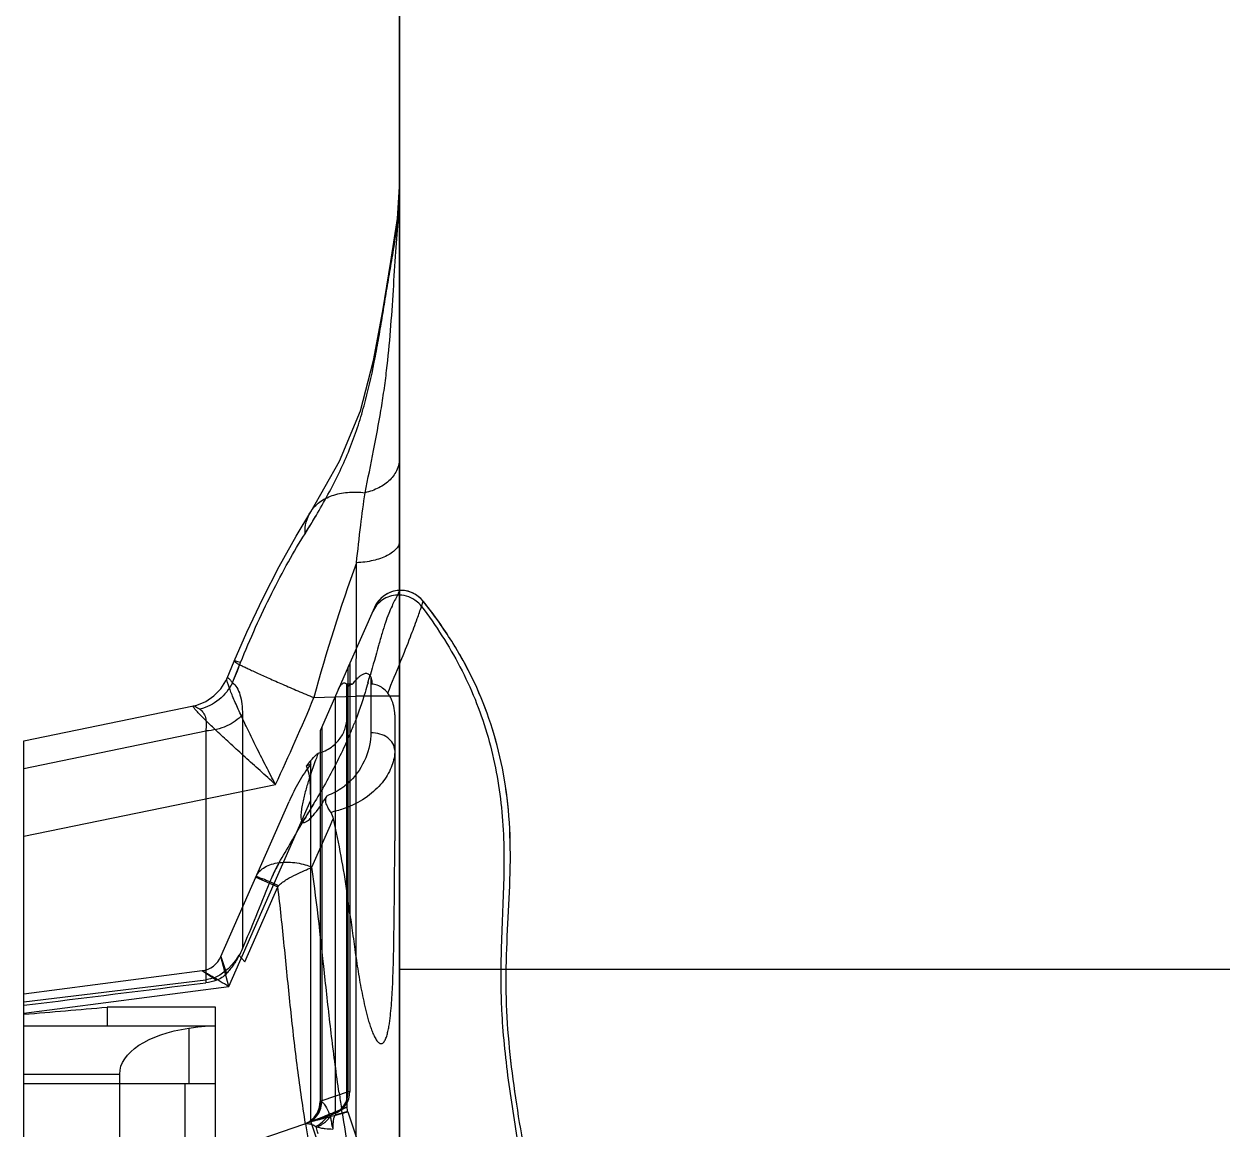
# Model space of a CAD drawing. Header units: millimetres. Extents: x 23075 to 24509, y -21593 to -20579.
# Drawn here: x 23381.33 to 23406.49, y -20862.24 to -20839.02 of the extents above; entities that cross this region are included whole.
import ezdxf

# ---------------------------------------------------------------- set-up
doc = ezdxf.new("R2010")
doc.units = ezdxf.units.MM
doc.header["$LTSCALE"] = 8
doc.layers.add('Cav-cor', color=30, linetype='Continuous')

# ---------------------------------------------------------------- blocks, each defined once
blk = doc.blocks.new('20160901.135302')
at = {"layer": 'Cav-cor', "color": 241}
for p, q in [((-3.62, 58.107), (-3.62, 76.799)), ((-3.62, 58.107), (-3.62, 76.799)), ((-3.62, 58.107), (-3.62, 76.799)), ((-4.439, 61.428), (-4.165, 62.481)), ((-5.488, 59.304), (-5.488, 59.304)), ((-3.62, 24.555), (-3.62, 58.107)), ((-3.16, 57.318), (-3.126, 57.427)), ((-4.15, 57.293), (-4.664, 56.123)), ((-4.15, 57.293), (-4.664, 56.123)), ((-7.244, 55.808), (-7.093, 56.168)), ((-6.967, 56.118), (-6.959, 56.139)), ((-4.664, 56.123), (-5.287, 54.705)), ((-4.664, 56.123), (-4.664, 47.129)), ((-4.664, 56.123), (-4.664, 47.129)), ((-4.698, 47.118), (-4.698, 56.046)), ((-4.727, 46.891), (-4.727, 55.686)), ((-4.608, 55.686), (-4.727, 55.686)), ((-4.225, 55.829), (-4.225, 54.664)), ((-5.42, 55.401), (-4.533, 55.432)), ((-4.977, 55.41), (-4.977, 46.694)), ((-4.533, 33.594), (-4.533, 55.432)), ((-3.62, 55.432), (-4.533, 55.432)), ((-11.509, 54.496), (-7.952, 55.229)), ((-6.921, 55.045), (-6.921, 50.122)), ((-3.722, 55.038), (-3.722, 52.392)), ((-11.509, 53.914), (-7.693, 54.7)), ((-7.693, 54.7), (-7.693, 49.41)), ((-5.287, 54.707), (-5.287, 46.918)), ((-5.254, 54.78), (-5.254, 46.933)), ((-11.509, 32.711), (-11.509, 54.496)), ((-5.488, 46.488), (-5.488, 54.08)), ((-5.483, 53.807), (-5.488, 53.792)), ((-11.509, 52.49), (-6.227, 53.578)), ((-7.373, 49.961), (-5.939, 53.222)), ((-7.21, 49.332), (-5.488, 53.25)), ((-6.638, 51.631), (-6.178, 51.429)), ((-6.871, 49.853), (-6.178, 51.429)), ((-6.178, 51.429), (-6.161, 51.448)), ((-7.21, 49.332), (-7.373, 49.961)), ((-7.373, 49.961), (-7.257, 49.603)), ((-6.871, 49.853), (-6.999, 49.988)), ((-11.509, 49.178), (-7.768, 49.665)), ((-7.768, 49.665), (-7.468, 49.462)), ((-11.509, 49.011), (-7.693, 49.47)), ((-11.509, 48.773), (-7.21, 49.332)), ((-9.764, 48.899), (-9.764, 48.497)), ((-7.489, 48.899), (-9.764, 48.899)), ((-7.489, 38.108), (-7.489, 48.899)), ((-7.489, 48.497), (-11.509, 48.497)), ((-8.045, 48.457), (-8.045, 47.291)), ((-11.509, 47.492), (-9.499, 47.492)), ((-9.499, 39.452), (-9.499, 47.492)), ((-11.509, 47.291), (-7.489, 47.291)), ((-8.128, 47.291), (-8.128, 39.653)), ((-4.698, 47.118), (-5.254, 46.933)), ((-4.664, 47.129), (-4.698, 47.118)), ((-5.254, 46.933), (-5.287, 46.916)), ((-5.287, 46.916), (-5.277, 46.921)), ((-4.727, 46.891), (-4.727, 46.798)), ((-7.135, 45.924), (-5.004, 46.654)), ((-7.135, 45.924), (-5.004, 46.654)), ((-4.835, 46.753), (-4.977, 46.694)), ((-4.839, 46.752), (-4.843, 46.781)), ((-4.828, 46.684), (-4.839, 46.752)), ((-4.821, 46.758), (-4.835, 46.753)), ((-4.711, 46.702), (-4.173, 45.106)), ((-5.488, 46.488), (-2.951, 38.968))]:
    blk.add_line(p, q, dxfattribs=at)
for points in [[(-3.801, 64.564), (-3.664, 65.466), (-3.62, 66.14)], [(-4.165, 62.481), (-3.975, 63.528), (-3.802, 64.564)], [(-5.488, 59.304), (-4.88, 60.368), (-4.439, 61.428)], [(-6.149, 58.158), (-5.795, 58.795), (-5.488, 59.304)], [(-7.093, 56.168), (-6.829, 56.775), (-6.496, 57.481), (-6.149, 58.158)], [(-7.691, 55.323), (-7.521, 55.437), (-7.378, 55.583), (-7.268, 55.756), (-7.244, 55.808)], [(-7.953, 55.229), (-7.881, 55.246), (-7.691, 55.322)], [(-5.625, 46.441), (-5.513, 46.497), (-5.418, 46.578), (-5.346, 46.68), (-5.301, 46.797), (-5.287, 46.916)]]:
    blk.add_lwpolyline(points, dxfattribs=at)
for centre, radius, start, end in [((-20.152, 67.974), 17.173, 327.8858, 329.4104), ((27.524, 46.569), 34.108, 160.0003, 164.9934), ((-386.764, 57.711), 382.238, 359.65837, 0.0784), ((-25.072, 58.112), 21.452, 358.7779, 359.9869), ((-25.072, 58.112), 21.452, 358.7779, 359.9869), ((-25.072, 58.112), 21.452, 358.7779, 359.9869), ((-25.798, 58.124), 22.178, 358.7878, 359.3768), ((-24.392, 58.108), 20.772, 359.377, 359.9968), ((-3.595, 57.05), 0.605, 92.8056, 156.3215), ((-3.596, 57.054), 0.601, 38.4495, 156.3215), ((-3.596, 57.054), 0.601, 38.4495, 92.7528), ((-3.645, 56.96), 0.596, 124.2028, 140.1677), ((-3.643, 56.956), 0.601, 92.2879, 124.1316), ((-3.643, 56.948), 0.609, 55.7753, 92.3071), ((-3.645, 56.945), 0.613, 42.2372, 55.7215), ((-11.449, 50.816), 10.631, 38.0901, 38.46), ((-3.646, 56.962), 0.594, 140.1677, 156.2432), ((-3.637, 56.952), 0.601, 37.4888, 42.2286), ((-49.031, 72.903), 45.289, 337.6961, 338.2737), ((-48.99, 72.887), 45.246, 337.6959, 338.2455), ((-15.305, 58.839), 11.455, 344.1695, 344.9526), ((-4.35, 55.029), 0.705, 116.3948, 122.272), ((-4.37, 55.069), 0.661, 111.0533, 116.3844), ((-44.481, 71.608), 42.29, 334.7643, 337.4655), ((-12.125, 57.835), 8.12, 336.8601, 338.6631), ((-12.618, 58.043), 8.655, 335.8088, 336.8726), ((-4.567, 53.245), 1.243, 137.8097, 144.4547), ((-5.635, 54.626), 1.383, 311.1854, 314.6688), ((-29.938, 67.63), 28.46, 328.5604, 329.5412), ((-5.466, 54.978), 2.027, 291.479, 293.3878), ((-266.347, 168.454), 285.761, 335.91492, 336.13758), ((-82.605, 96.906), 88.701, 329.53566, 330.17078), ((-16.947, 27.167), 26.568, 66.4815, 66.8329), ((-49.969, 68.564), 46.832, 336.809, 338.6388), ((2.217, 48.149), 9.205, 158.4612, 158.6095), ((-24.581, 9.575), 45.745, 66.2553, 66.5069), ((-49.968, 44.546), 45.742, 7.9285, 8.4793), ((-8.548, 50.82), 1.771, 331.6158, 336.7792), ((-7.833, 50.163), 0.502, 277.4116, 336.2716), ((-8.562, 50.828), 1.787, 326.7056, 331.6119), ((-66.139, 698.503), 652.046, 274.806002, 274.959935), ((-5.199, 47.117), 0.501, 288.9228, 0.1243), ((-5.167, 47.13), 0.503, 288.8849, 359.9821), ((-5.167, 47.13), 0.503, 288.8849, 359.9821), ((38.677, 53.446), 44.028, 188.2936, 188.7078), ((-5.776, 46.918), 0.5, 293.1686, 312.7534), ((-6.188, 46.215), 1.177, 20.3942, 22.099), ((-6.349, 46.158), 1.347, 19.0836, 20.3041), ((-4.549, 46.76), 0.433, 188.7412, 191.3973), ((-4.54, 46.762), 0.442, 191.4025, 196.6373), ((0.719, 25.75), 21.644, 104.7883, 105.2208), ((36.224, 53.051), 41.543, 188.8165, 191.0272), ((-8.086, 54.711), 8.597, 292.3204, 292.6491), ((-4.426, 46.798), 0.301, 180.0006, 198.64), ((-5.769, 46.903), 0.483, 288.9068, 293.1102), ((37.922, 53.229), 44.043, 188.8564, 190.6298), ((-5.788, 47.212), 0.945, 298.2372, 305.7289)]:
    blk.add_arc(centre, radius, start, end, dxfattribs=at)
at = {"layer": 'Cav-cor', "color": 241, "extrusion": (0, 0, -1)}
for centre, major_axis, ratio, start_param, end_param in [((-7.779, 50.864), (0, -1.399), 0.71478, 5.389101, 6.197438), ((-26.978, 46.659), (-71.859, -8.984), 0.004835, 1.788365, 1.843103), ((-7.489, 47.492), (-2.01, 0), 0.5, 0, 1.290757)]:
    blk.add_ellipse(centre, major_axis=major_axis, ratio=ratio, start_param=start_param, end_param=end_param, dxfattribs=at)
at = {"layer": 'Cav-cor', "color": 241}
for points, knots in [([(-5.607, 58.845), (-5.427, 59.131), (-5.17, 59.566), (-4.868, 60.163), (-4.67, 60.614), (-4.502, 61.07), (-4.317, 61.679), (-4.178, 62.295), (-4.064, 62.912), (-3.987, 63.373), (-3.912, 63.834), (-3.834, 64.295), (-3.754, 64.755), (-3.661, 65.367), (-3.62, 65.831), (-3.62, 66.139)], [0, 0, 0, 0, 0.132762, 0.198062, 0.262465, 0.325941, 0.388576, 0.512184, 0.573504, 0.634663, 0.695762, 0.756892, 0.818045, 0.879054, 1, 1, 1, 1]), ([(-4.345, 59.706), (-4.285, 60), (-4.168, 60.575), (-4.033, 61.29), (-3.946, 61.851), (-3.873, 62.411), (-3.807, 63.114), (-3.751, 63.947), (-3.702, 64.741), (-3.644, 65.467), (-3.62, 65.924), (-3.62, 66.139)], [0, 0, 0, 0, 0.139052, 0.271407, 0.336564, 0.401672, 0.532463, 0.663246, 0.788364, 0.90037, 1, 1, 1, 1]), ([(-3.62, 60.439), (-3.62, 60.357), (-3.658, 60.185), (-3.816, 59.963), (-4.054, 59.795), (-4.245, 59.728), (-4.345, 59.706)], [0, 0, 0, 0, 0.223257, 0.461381, 0.721235, 1, 1, 1, 1]), ([(-5.488, 59.304), (-5.44, 59.382), (-5.306, 59.524), (-5.033, 59.662), (-4.704, 59.726), (-4.468, 59.72), (-4.345, 59.706)], [0, 0, 0, 0, 0.21581, 0.448492, 0.708829, 1, 1, 1, 1]), ([(-4.526, 58.234), (-4.498, 58.497), (-4.441, 58.988), (-4.378, 59.478), (-4.345, 59.706)], [0, 0, 0, 0, 0.534633, 1, 1, 1, 1]), ([(-5.607, 58.845), (-5.609, 58.927), (-5.593, 59.088), (-5.53, 59.238), (-5.488, 59.304)], [0, 0, 0, 0, 0.514127, 1, 1, 1, 1]), ([(-6.959, 56.139), (-6.859, 56.388), (-6.651, 56.877), (-6.315, 57.583), (-5.97, 58.239), (-5.728, 58.652), (-5.607, 58.845)], [0, 0, 0, 0, 0.26567, 0.526549, 0.774217, 1, 1, 1, 1]), ([(-3.62, 58.701), (-3.62, 58.672), (-3.633, 58.61), (-3.687, 58.525), (-3.772, 58.448), (-3.931, 58.352), (-4.186, 58.268), (-4.408, 58.24), (-4.526, 58.234)], [0, 0, 0, 0, 0.079773, 0.168699, 0.271758, 0.391071, 0.675156, 1, 1, 1, 1]), ([(-3.625, 57.655), (-3.629, 57.64), (-3.643, 57.607), (-3.658, 57.575), (-3.667, 57.556)], [0, 0, 0, 0, 0.420654, 1, 1, 1, 1]), ([(-3.667, 57.556), (-3.705, 57.479), (-3.77, 57.351), (-3.854, 57.158), (-3.924, 56.967), (-3.993, 56.743), (-4.098, 56.371), (-4.179, 56.074), (-4.242, 55.865)], [0, 0, 0, 0, 0.143298, 0.239985, 0.352955, 0.483525, 0.63395, 1, 1, 1, 1]), ([(-0.965, 45.697), (-1.027, 46.041), (-1.146, 46.732), (-1.291, 47.772), (-1.382, 48.817), (-1.389, 49.866), (-1.33, 50.92), (-1.28, 51.979), (-1.314, 53.026), (-1.463, 54.027), (-1.723, 54.961), (-2.084, 55.831), (-2.55, 56.657), (-2.923, 57.174), (-3.125, 57.428)], [0, 0, 0, 0, 0.086235, 0.172512, 0.258531, 0.344361, 0.430809, 0.518342, 0.605352, 0.688463, 0.76705, 0.843302, 0.920046, 1, 1, 1, 1]), ([(-3.87, 55.498), (-3.778, 55.717), (-3.617, 56.11), (-3.41, 56.631), (-3.263, 57.018), (-3.188, 57.232), (-3.16, 57.318)], [0, 0, 0, 0, 0.365283, 0.651458, 0.860918, 1, 1, 1, 1]), ([(-3.16, 57.318), (-2.859, 56.917), (-2.448, 56.282), (-2.025, 55.372), (-1.778, 54.661), (-1.597, 53.929), (-1.481, 53.185), (-1.429, 52.434), (-1.427, 51.682), (-1.456, 50.93), (-1.488, 50.179), (-1.499, 49.552), (-1.489, 49.051), (-1.465, 48.55), (-1.411, 47.926), (-1.286, 46.931), (-1.162, 46.189), (-1.075, 45.695)], [0, 0, 0, 0, 0.124927, 0.187439, 0.24995, 0.312474, 0.374987, 0.437496, 0.500002, 0.562488, 0.625005, 0.687504, 0.718742, 0.749984, 0.812498, 0.875022, 1, 1, 1, 1]), ([(-6.959, 56.139), (-6.977, 56.144), (-7.01, 56.154), (-7.051, 56.165), (-7.076, 56.17), (-7.088, 56.171), (-7.092, 56.169), (-7.093, 56.168)], [0, 0, 0, 0, 0.424868, 0.73269, 0.921741, 0.972902, 1, 1, 1, 1]), ([(-7.093, 56.168), (-7.093, 56.167), (-7.091, 56.163), (-7.083, 56.155), (-7.061, 56.14), (-7.024, 56.118), (-6.971, 56.09), (-6.903, 56.056), (-6.821, 56.016), (-6.725, 55.971), (-6.573, 55.901), (-6.356, 55.803), (-6.068, 55.676), (-5.752, 55.54), (-5.533, 55.448), (-5.42, 55.401)], [0, 0, 0, 0, 0.002062, 0.005972, 0.020432, 0.043972, 0.076475, 0.117696, 0.167291, 0.224837, 0.289843, 0.439932, 0.612388, 0.801245, 1, 1, 1, 1]), ([(-4.608, 55.686), (-4.586, 55.714), (-4.552, 55.756), (-4.503, 55.809), (-4.461, 55.848), (-4.421, 55.878), (-4.385, 55.898), (-4.353, 55.911), (-4.317, 55.915), (-4.274, 55.904), (-4.252, 55.881), (-4.242, 55.865)], [0, 0, 0, 0, 0.226844, 0.343119, 0.462861, 0.588898, 0.656218, 0.72896, 0.807397, 0.882469, 1, 1, 1, 1]), ([(-7.13, 55.715), (-7.197, 55.58), (-7.391, 55.336), (-7.668, 55.194), (-7.813, 55.156)], [0, 0, 0, 0, 0.502863, 1, 1, 1, 1]), ([(-6.227, 53.578), (-6.293, 53.703), (-6.421, 53.95), (-6.607, 54.316), (-6.779, 54.666), (-6.912, 54.945), (-7.007, 55.154), (-7.07, 55.295), (-7.125, 55.424), (-7.171, 55.538), (-7.207, 55.635), (-7.232, 55.712), (-7.245, 55.763), (-7.247, 55.793), (-7.246, 55.804), (-7.244, 55.808)], [0, 0, 0, 0, 0.172101, 0.340027, 0.500318, 0.648844, 0.717114, 0.780359, 0.837673, 0.88805, 0.930411, 0.963679, 0.986942, 0.994696, 1, 1, 1, 1]), ([(-7.244, 55.808), (-7.243, 55.81), (-7.24, 55.815), (-7.23, 55.816), (-7.219, 55.81), (-7.206, 55.801), (-7.19, 55.786), (-7.164, 55.758), (-7.144, 55.733), (-7.13, 55.715)], [0, 0, 0, 0, 0.049619, 0.098904, 0.169881, 0.271038, 0.404693, 0.571206, 1, 1, 1, 1]), ([(-7.13, 55.715), (-7.094, 55.686), (-7.028, 55.608), (-6.964, 55.453), (-6.927, 55.261), (-6.921, 55.121), (-6.921, 55.045)], [0, 0, 0, 0, 0.191939, 0.417066, 0.685803, 1, 1, 1, 1]), ([(-4.901, 55.583), (-4.893, 55.602), (-4.875, 55.637), (-4.842, 55.679), (-4.809, 55.705), (-4.778, 55.714), (-4.752, 55.704), (-4.737, 55.683), (-4.728, 55.656), (-4.727, 55.636), (-4.727, 55.626)], [0, 0, 0, 0, 0.216594, 0.398747, 0.537179, 0.636051, 0.716179, 0.798396, 0.892402, 1, 1, 1, 1]), ([(-4.284, 55.714), (-4.303, 55.646), (-4.386, 55.365), (-4.481, 55.087), (-4.562, 54.88)], [0, 0, 0, 0, 0.24154, 1, 1, 1, 1]), ([(-3.87, 55.498), (-3.872, 55.501), (-3.904, 55.54), (-3.971, 55.605), (-4.083, 55.665), (-4.163, 55.684), (-4.202, 55.687)], [0, 0, 0, 0, 0.03408, 0.381943, 0.705623, 1, 1, 1, 1]), ([(-3.722, 55.038), (-3.722, 55.099), (-3.735, 55.217), (-3.788, 55.373), (-3.841, 55.461), (-3.87, 55.498)], [0, 0, 0, 0, 0.375582, 0.719167, 1, 1, 1, 1]), ([(-6.227, 53.578), (-6.336, 53.674), (-6.549, 53.865), (-6.861, 54.147), (-7.154, 54.414), (-7.382, 54.625), (-7.547, 54.782), (-7.656, 54.886), (-7.75, 54.979), (-7.819, 55.05), (-7.866, 55.099), (-7.894, 55.131), (-7.918, 55.158), (-7.936, 55.181), (-7.949, 55.2), (-7.956, 55.213), (-7.959, 55.224), (-7.955, 55.228), (-7.953, 55.229)], [0, 0, 0, 0, 0.181744, 0.3581, 0.525017, 0.677578, 0.746577, 0.809492, 0.86525, 0.912683, 0.9329, 0.950582, 0.965592, 0.97781, 0.987149, 0.993596, 0.997378, 1, 1, 1, 1]), ([(-7.953, 55.229), (-7.947, 55.23), (-7.93, 55.224), (-7.902, 55.211), (-7.861, 55.187), (-7.83, 55.168), (-7.813, 55.156)], [0, 0, 0, 0, 0.110975, 0.314518, 0.612223, 1, 1, 1, 1]), ([(-7.813, 55.156), (-7.786, 55.138), (-7.735, 55.086), (-7.692, 54.978), (-7.679, 54.846), (-7.686, 54.75), (-7.693, 54.7)], [0, 0, 0, 0, 0.20129, 0.425258, 0.690038, 1, 1, 1, 1]), ([(-6.921, 55.045), (-7.008, 54.941), (-7.255, 54.773), (-7.541, 54.709), (-7.693, 54.7)], [0, 0, 0, 0, 0.47048, 1, 1, 1, 1]), ([(-5.328, 54.236), (-5.23, 54.258), (-5.093, 54.321), (-4.95, 54.444), (-4.842, 54.573), (-4.752, 54.75), (-4.727, 54.903), (-4.727, 54.977)], [0, 0, 0, 0, 0.293692, 0.426869, 0.552014, 0.783515, 1, 1, 1, 1]), ([(-4.225, 54.664), (-4.225, 54.485), (-4.307, 54.106), (-4.521, 53.782), (-4.663, 53.642)], [0, 0, 0, 0, 0.474109, 1, 1, 1, 1]), ([(-3.722, 54.297), (-3.722, 54.345), (-3.752, 54.449), (-3.869, 54.569), (-4.034, 54.646), (-4.16, 54.664), (-4.225, 54.664)], [0, 0, 0, 0, 0.213257, 0.44966, 0.715375, 1, 1, 1, 1]), ([(-4.723, 54.497), (-4.852, 54.209), (-5.151, 53.631), (-5.482, 53.071), (-5.656, 52.785)], [0, 0, 0, 0, 0.484863, 1, 1, 1, 1]), ([(-5.488, 54.08), (-5.45, 54.122), (-5.397, 54.174), (-5.342, 54.224), (-5.328, 54.236)], [0, 0, 0, 0, 0.751483, 1, 1, 1, 1]), ([(-5.328, 54.236), (-5.342, 54.201), (-5.396, 54.059), (-5.447, 53.916), (-5.483, 53.807)], [0, 0, 0, 0, 0.248076, 1, 1, 1, 1]), ([(-3.722, 54.297), (-3.722, 54.187), (-3.768, 53.954), (-3.953, 53.629), (-4.254, 53.331), (-4.516, 53.181), (-4.662, 53.118)], [0, 0, 0, 0, 0.207613, 0.437371, 0.699171, 1, 1, 1, 1]), ([(-5.488, 53.998), (-5.581, 53.881), (-5.745, 53.628), (-5.879, 53.359), (-5.939, 53.222)], [0, 0, 0, 0, 0.499592, 1, 1, 1, 1]), ([(-5.578, 53.968), (-5.572, 53.972), (-5.543, 53.986), (-5.512, 53.995), (-5.488, 53.998)], [0, 0, 0, 0, 0.233795, 1, 1, 1, 1]), ([(-5.488, 53.25), (-5.488, 53.371), (-5.486, 53.613), (-5.528, 53.858), (-5.578, 53.968)], [0, 0, 0, 0, 0.500717, 1, 1, 1, 1]), ([(-5.488, 53.792), (-5.515, 53.711), (-5.554, 53.589), (-5.601, 53.423), (-5.633, 53.298), (-5.662, 53.171), (-5.681, 53.063), (-5.691, 52.977), (-5.694, 52.911), (-5.691, 52.846), (-5.675, 52.798), (-5.656, 52.785)], [0, 0, 0, 0, 0.246337, 0.370422, 0.495059, 0.620181, 0.745689, 0.808567, 0.871531, 0.934748, 1, 1, 1, 1]), ([(-4.724, 53.585), (-4.753, 53.56), (-4.879, 53.459), (-5.024, 53.38), (-5.14, 53.34)], [0, 0, 0, 0, 0.239763, 1, 1, 1, 1]), ([(-5.656, 52.785), (-5.649, 52.78), (-5.629, 52.775), (-5.601, 52.783), (-5.577, 52.795), (-5.548, 52.815), (-5.515, 52.843), (-5.468, 52.89), (-5.414, 52.951), (-5.334, 53.053), (-5.242, 53.182), (-5.173, 53.287), (-5.14, 53.34)], [0, 0, 0, 0, 0.035873, 0.072369, 0.107061, 0.140708, 0.206099, 0.270046, 0.39546, 0.518814, 0.761445, 1, 1, 1, 1]), ([(-5.067, 52.991), (-5.085, 53.021), (-5.119, 53.079), (-5.157, 53.155), (-5.173, 53.217), (-5.173, 53.276), (-5.155, 53.317), (-5.14, 53.34)], [0, 0, 0, 0, 0.27165, 0.53764, 0.662861, 0.780122, 1, 1, 1, 1]), ([(-4.724, 53.092), (-4.751, 53.081), (-4.863, 53.04), (-4.979, 53.009), (-5.067, 52.991)], [0, 0, 0, 0, 0.243744, 1, 1, 1, 1]), ([(-5.013, 52.851), (-4.955, 52.593), (-4.85, 52.074), (-4.766, 51.552), (-4.727, 51.29)], [0, 0, 0, 0, 0.500062, 1, 1, 1, 1]), ([(-4.664, 50.855), (-4.642, 50.701), (-4.6, 50.394), (-4.547, 50.01), (-4.5, 49.703), (-4.463, 49.474), (-4.421, 49.247), (-4.376, 49.021), (-4.332, 48.835), (-4.294, 48.688), (-4.263, 48.579), (-4.229, 48.473), (-4.191, 48.371), (-4.155, 48.29), (-4.123, 48.231), (-4.097, 48.192), (-4.068, 48.159), (-4.038, 48.136), (-4.003, 48.129), (-3.97, 48.143), (-3.945, 48.171), (-3.924, 48.206), (-3.906, 48.247), (-3.885, 48.308), (-3.864, 48.39), (-3.844, 48.493), (-3.827, 48.599), (-3.809, 48.745), (-3.792, 48.931), (-3.777, 49.156), (-3.765, 49.384), (-3.757, 49.613), (-3.75, 49.844), (-3.743, 50.153), (-3.737, 50.539), (-3.731, 51.003), (-3.727, 51.467), (-3.723, 51.93), (-3.722, 52.238), (-3.722, 52.392)], [0, 0, 0, 0, 0.065013, 0.129972, 0.162411, 0.194801, 0.227113, 0.259305, 0.291295, 0.307169, 0.322917, 0.338476, 0.353732, 0.368453, 0.37547, 0.382105, 0.388176, 0.393432, 0.397931, 0.402394, 0.407517, 0.413312, 0.419622, 0.426292, 0.44035, 0.455016, 0.470064, 0.48537, 0.516498, 0.548078, 0.579955, 0.612038, 0.644261, 0.676574, 0.741341, 0.80617, 0.870955, 0.935601, 1, 1, 1, 1]), ([(-6.631, 51.649), (-6.614, 51.688), (-6.562, 51.762), (-6.449, 51.847), (-6.308, 51.906), (-6.205, 51.928), (-6.15, 51.935)], [0, 0, 0, 0, 0.219378, 0.456678, 0.717748, 1, 1, 1, 1]), ([(-6.15, 51.935), (-6.168, 51.904), (-6.241, 51.773), (-6.303, 51.635), (-6.345, 51.528)], [0, 0, 0, 0, 0.237398, 1, 1, 1, 1]), ([(-6.15, 51.935), (-6.161, 51.918), (-6.202, 51.844), (-6.24, 51.769), (-6.267, 51.711)], [0, 0, 0, 0, 0.240225, 1, 1, 1, 1]), ([(-6.161, 51.448), (-6.135, 51.475), (-6.079, 51.524), (-5.957, 51.605), (-5.802, 51.686), (-5.65, 51.753), (-5.54, 51.802), (-5.489, 51.826), (-5.465, 51.837)], [0, 0, 0, 0, 0.140023, 0.278833, 0.546615, 0.790848, 0.900502, 1, 1, 1, 1]), ([(-6.15, 51.935), (-6.088, 51.943), (-5.962, 51.949), (-5.779, 51.932), (-5.613, 51.895), (-5.509, 51.859), (-5.464, 51.837)], [0, 0, 0, 0, 0.26879, 0.535654, 0.78449, 1, 1, 1, 1]), ([(-4.89, 47.095), (-4.948, 47.489), (-5.051, 48.279), (-5.227, 49.861), (-5.348, 51.049), (-5.465, 51.837)], [0, 0, 0, 0, 0.250015, 0.500028, 1, 1, 1, 1]), ([(-6.631, 51.649), (-6.631, 51.649), (-6.629, 51.648), (-6.628, 51.648), (-6.625, 51.647), (-6.619, 51.645), (-6.609, 51.641), (-6.6, 51.637), (-6.595, 51.635)], [0, 0, 0, 0, 0.017219, 0.065335, 0.144667, 0.254984, 0.567375, 1, 1, 1, 1]), ([(-6.595, 51.635), (-6.588, 51.632), (-6.555, 51.618), (-6.522, 51.604), (-6.495, 51.593)], [0, 0, 0, 0, 0.193475, 1, 1, 1, 1]), ([(-6.267, 51.711), (-6.274, 51.696), (-6.301, 51.636), (-6.327, 51.574), (-6.345, 51.528)], [0, 0, 0, 0, 0.247821, 1, 1, 1, 1]), ([(-5.596, 46.448), (-5.661, 46.861), (-5.778, 47.689), (-5.92, 48.935), (-6.04, 50.183), (-6.126, 51.014), (-6.178, 51.429)], [0, 0, 0, 0, 0.25, 0.5, 0.75, 1, 1, 1, 1]), ([(-7.069, 49.847), (-7.083, 49.825), (-7.141, 49.741), (-7.206, 49.661), (-7.257, 49.603)], [0, 0, 0, 0, 0.251345, 1, 1, 1, 1]), ([(-7.21, 49.332), (-7.269, 49.367), (-7.358, 49.42), (-7.474, 49.49), (-7.556, 49.539), (-7.621, 49.577), (-7.669, 49.606), (-7.7, 49.625), (-7.726, 49.64), (-7.745, 49.652), (-7.756, 49.658), (-7.763, 49.662), (-7.765, 49.663), (-7.768, 49.665), (-7.768, 49.665)], [0, 0, 0, 0, 0.319975, 0.475415, 0.624365, 0.762314, 0.824891, 0.881351, 0.929673, 0.967352, 0.981322, 0.991594, 0.997878, 1, 1, 1, 1]), ([(-7.257, 49.603), (-7.286, 49.571), (-7.35, 49.514), (-7.428, 49.475), (-7.468, 49.462)], [0, 0, 0, 0, 0.49915, 1, 1, 1, 1]), ([(-8.045, 48.457), (-7.983, 48.466), (-7.87, 48.484), (-7.756, 48.497), (-7.704, 48.497)], [0, 0, 0, 0, 0.545535, 1, 1, 1, 1]), ([(-5.578, 46.457), (-5.53, 46.474), (-5.439, 46.523), (-5.333, 46.635), (-5.267, 46.777), (-5.253, 46.881), (-5.254, 46.933)], [0, 0, 0, 0, 0.246521, 0.495069, 0.746358, 1, 1, 1, 1]), ([(-5.436, 46.551), (-5.386, 46.597), (-5.304, 46.713), (-5.277, 46.852), (-5.277, 46.921)], [0, 0, 0, 0, 0.498909, 1, 1, 1, 1]), ([(-5.277, 46.921), (-5.274, 46.923), (-5.262, 46.92), (-5.236, 46.899), (-5.218, 46.876), (-5.205, 46.858)], [0, 0, 0, 0, 0.122376, 0.324814, 1, 1, 1, 1]), ([(-5.205, 46.858), (-5.196, 46.845), (-5.154, 46.782), (-5.12, 46.713), (-5.098, 46.658)], [0, 0, 0, 0, 0.211682, 1, 1, 1, 1]), ([(-5.488, 46.488), (-5.439, 46.51), (-5.343, 46.549), (-5.203, 46.605), (-5.074, 46.658), (-4.975, 46.699), (-4.904, 46.727), (-4.86, 46.745), (-4.821, 46.761), (-4.788, 46.774), (-4.766, 46.783), (-4.751, 46.789), (-4.743, 46.792), (-4.736, 46.795), (-4.731, 46.796), (-4.729, 46.798), (-4.727, 46.798), (-4.727, 46.798)], [0, 0, 0, 0, 0.193085, 0.379243, 0.551594, 0.703526, 0.769889, 0.828927, 0.879999, 0.922567, 0.956173, 0.96949, 0.980435, 0.988978, 0.995097, 0.998773, 1, 1, 1, 1]), ([(-5.488, 46.488), (-5.438, 46.504), (-5.338, 46.53), (-5.194, 46.568), (-5.062, 46.605), (-4.961, 46.633), (-4.89, 46.652), (-4.844, 46.665), (-4.805, 46.676), (-4.773, 46.685), (-4.75, 46.691), (-4.735, 46.695), (-4.727, 46.697), (-4.72, 46.699), (-4.715, 46.7), (-4.713, 46.702), (-4.711, 46.701), (-4.711, 46.702)], [0, 0, 0, 0, 0.19487, 0.382326, 0.555164, 0.706747, 0.772706, 0.831231, 0.881747, 0.923764, 0.956873, 0.969981, 0.98075, 0.989153, 0.995172, 0.998791, 1, 1, 1, 1]), ([(-5.377, 46.393), (-5.357, 46.404), (-5.281, 46.451), (-5.212, 46.51), (-5.168, 46.56)], [0, 0, 0, 0, 0.256073, 1, 1, 1, 1]), ([(-5.168, 46.56), (-5.164, 46.564), (-5.151, 46.58), (-5.138, 46.597), (-5.129, 46.609)], [0, 0, 0, 0, 0.254715, 1, 1, 1, 1]), ([(-5.146, 46.52), (-5.139, 46.527), (-5.114, 46.552), (-5.091, 46.579), (-5.076, 46.6)], [0, 0, 0, 0, 0.261408, 1, 1, 1, 1]), ([(-5.129, 46.609), (-5.126, 46.613), (-5.115, 46.629), (-5.105, 46.645), (-5.098, 46.658)], [0, 0, 0, 0, 0.255926, 1, 1, 1, 1]), ([(-5.076, 46.598), (-5.074, 46.589), (-5.065, 46.552), (-5.059, 46.515), (-5.054, 46.487)], [0, 0, 0, 0, 0.245907, 1, 1, 1, 1]), ([(-5.047, 46.645), (-5.05, 46.641), (-5.06, 46.626), (-5.069, 46.611), (-5.075, 46.598)], [0, 0, 0, 0, 0.244754, 1, 1, 1, 1]), ([(-4.977, 46.694), (-4.991, 46.691), (-5.018, 46.679), (-5.038, 46.657), (-5.047, 46.645)], [0, 0, 0, 0, 0.482179, 1, 1, 1, 1]), ([(-4.997, 46.591), (-5.005, 46.569), (-5.014, 46.522), (-5.018, 46.475), (-5.02, 46.452)], [0, 0, 0, 0, 0.492201, 1, 1, 1, 1]), ([(-4.964, 46.635), (-4.968, 46.634), (-4.985, 46.624), (-4.993, 46.605), (-4.997, 46.591)], [0, 0, 0, 0, 0.227453, 1, 1, 1, 1]), ([(-4.711, 46.702), (-4.711, 46.702), (-4.714, 46.701), (-4.718, 46.701), (-4.726, 46.698), (-4.736, 46.696), (-4.75, 46.692), (-4.773, 46.686), (-4.792, 46.681), (-4.806, 46.678)], [0, 0, 0, 0, 0.016416, 0.064414, 0.143921, 0.254671, 0.396263, 0.568146, 1, 1, 1, 1]), ([(-4.727, 46.798), (-4.727, 46.798), (-4.729, 46.797), (-4.73, 46.796), (-4.735, 46.795), (-4.74, 46.792), (-4.747, 46.789), (-4.759, 46.784), (-4.769, 46.78), (-4.776, 46.777)], [0, 0, 0, 0, 0.017338, 0.065656, 0.145065, 0.255406, 0.396413, 0.567793, 1, 1, 1, 1]), ([(-5.612, 46.446), (-5.609, 46.447), (-5.593, 46.451), (-5.577, 46.452), (-5.565, 46.452)], [0, 0, 0, 0, 0.227886, 1, 1, 1, 1]), ([(-5.565, 46.452), (-5.56, 46.452), (-5.539, 46.451), (-5.519, 46.448), (-5.503, 46.445)], [0, 0, 0, 0, 0.233598, 1, 1, 1, 1]), ([(-5.503, 46.445), (-5.498, 46.444), (-5.475, 46.439), (-5.453, 46.432), (-5.437, 46.425)], [0, 0, 0, 0, 0.239518, 1, 1, 1, 1]), ([(-5.437, 46.425), (-5.432, 46.423), (-5.411, 46.414), (-5.391, 46.403), (-5.377, 46.393)], [0, 0, 0, 0, 0.243429, 1, 1, 1, 1]), ([(-5.328, 46.234), (-5.333, 46.248), (-5.35, 46.3), (-5.366, 46.353), (-5.377, 46.393)], [0, 0, 0, 0, 0.265571, 1, 1, 1, 1]), ([(-5.341, 46.38), (-5.316, 46.37), (-5.263, 46.357), (-5.158, 46.344), (-5.078, 46.34), (-5.025, 46.337)], [0, 0, 0, 0, 0.251043, 0.505065, 1, 1, 1, 1]), ([(-5.236, 46.445), (-5.228, 46.451), (-5.197, 46.475), (-5.167, 46.5), (-5.146, 46.52)], [0, 0, 0, 0, 0.256833, 1, 1, 1, 1])]:
    blk.add_open_spline(points, degree=3, knots=knots, dxfattribs=at)
for points in [[(-0.965, 45.697), (-1.027, 46.041), (-1.146, 46.731), (-1.291, 47.773), (-1.382, 48.818), (-1.389, 49.863), (-1.331, 50.912), (-1.28, 51.981), (-1.315, 53.051), (-1.47, 54.055), (-1.728, 54.974), (-2.083, 55.829), (-2.539, 56.639), (-2.918, 57.167), (-3.125, 57.428)], [(-4.242, 55.865), (-4.235, 55.854), (-4.229, 55.841), (-4.225, 55.829)], [(-4.225, 55.829), (-4.217, 55.807), (-4.211, 55.784), (-4.207, 55.76)], [(-4.207, 55.76), (-4.204, 55.736), (-4.202, 55.712), (-4.202, 55.687)], [(-5.067, 52.992), (-5.042, 52.948), (-5.024, 52.9), (-5.013, 52.852)], [(-7.468, 49.462), (-7.541, 49.437), (-7.617, 49.42), (-7.693, 49.41)], [(-5.377, 46.393), (-5.365, 46.389), (-5.353, 46.385), (-5.341, 46.38)], [(-5.054, 46.487), (-5.045, 46.437), (-5.036, 46.387), (-5.025, 46.337)], [(-5.02, 46.452), (-5.023, 46.413), (-5.024, 46.375), (-5.025, 46.337)]]:
    blk.add_open_spline(points, degree=3, dxfattribs=at)

msp = doc.modelspace()

# ---------------------------------------------------------------- linework, layer by layer
at = {"linetype": 'Continuous'}
msp.add_line((23444.715, -20858.885), (23389.215, -20858.885), dxfattribs=at)
at = {"layer": 'Cav-cor', "color": 241}
msp.add_line((23389.215, -20736.885), (23389.215, -20996.885), dxfattribs=at)

# ---------------------------------------------------------------- block references
at = {"layer": 'Cav-cor'}
msp.add_blockref('20160901.135302', (23392.835, -20908.574), dxfattribs=at)

doc.saveas('drawing.dxf')
